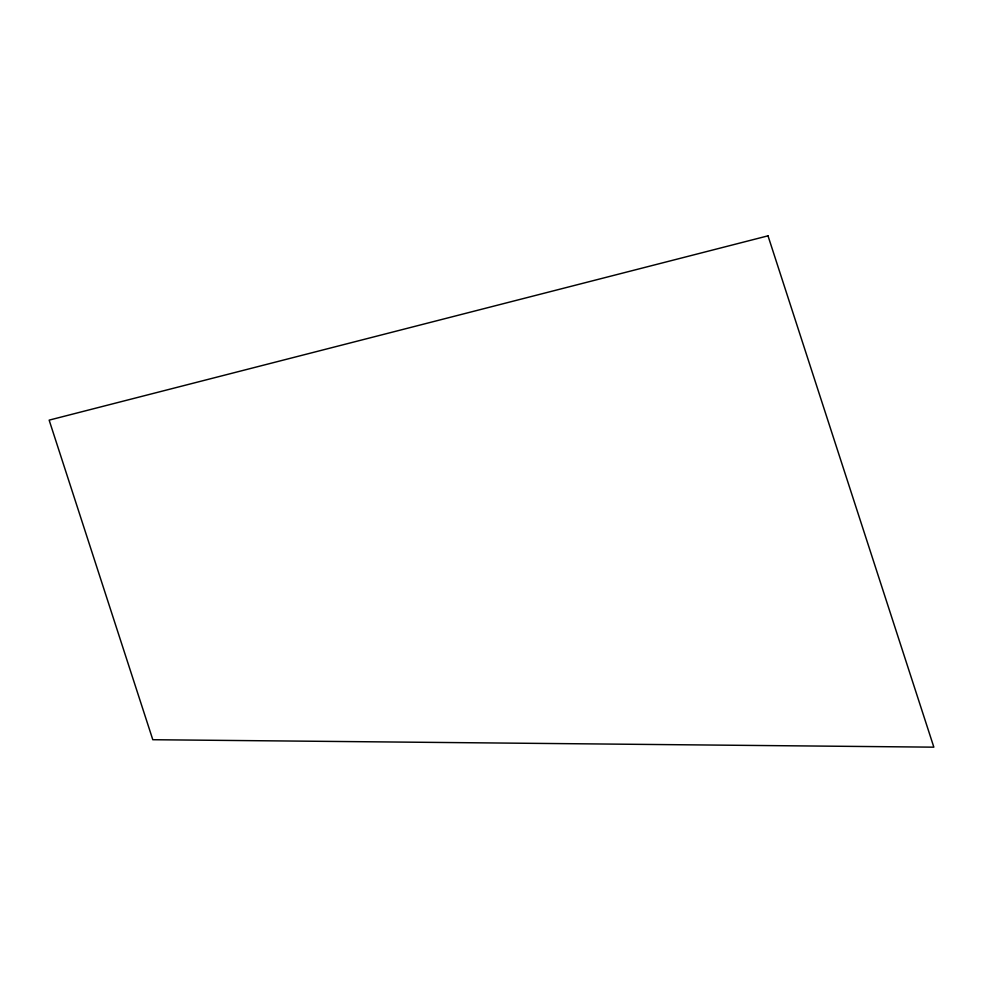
<?xml version="1.0" encoding="UTF-8"?>
<svg xmlns="http://www.w3.org/2000/svg" width="983" height="983" viewBox="0 0 983 983"><rect width="100%" height="100%" fill="white"/><g stroke="black" fill="none" stroke-linecap="round" stroke-linejoin="round"><path stroke-width="1.47" d="M768.006 235.834L49.15 420.134L152.795 739.72L933.85 747.166L768.006 235.834"/></g></svg>
